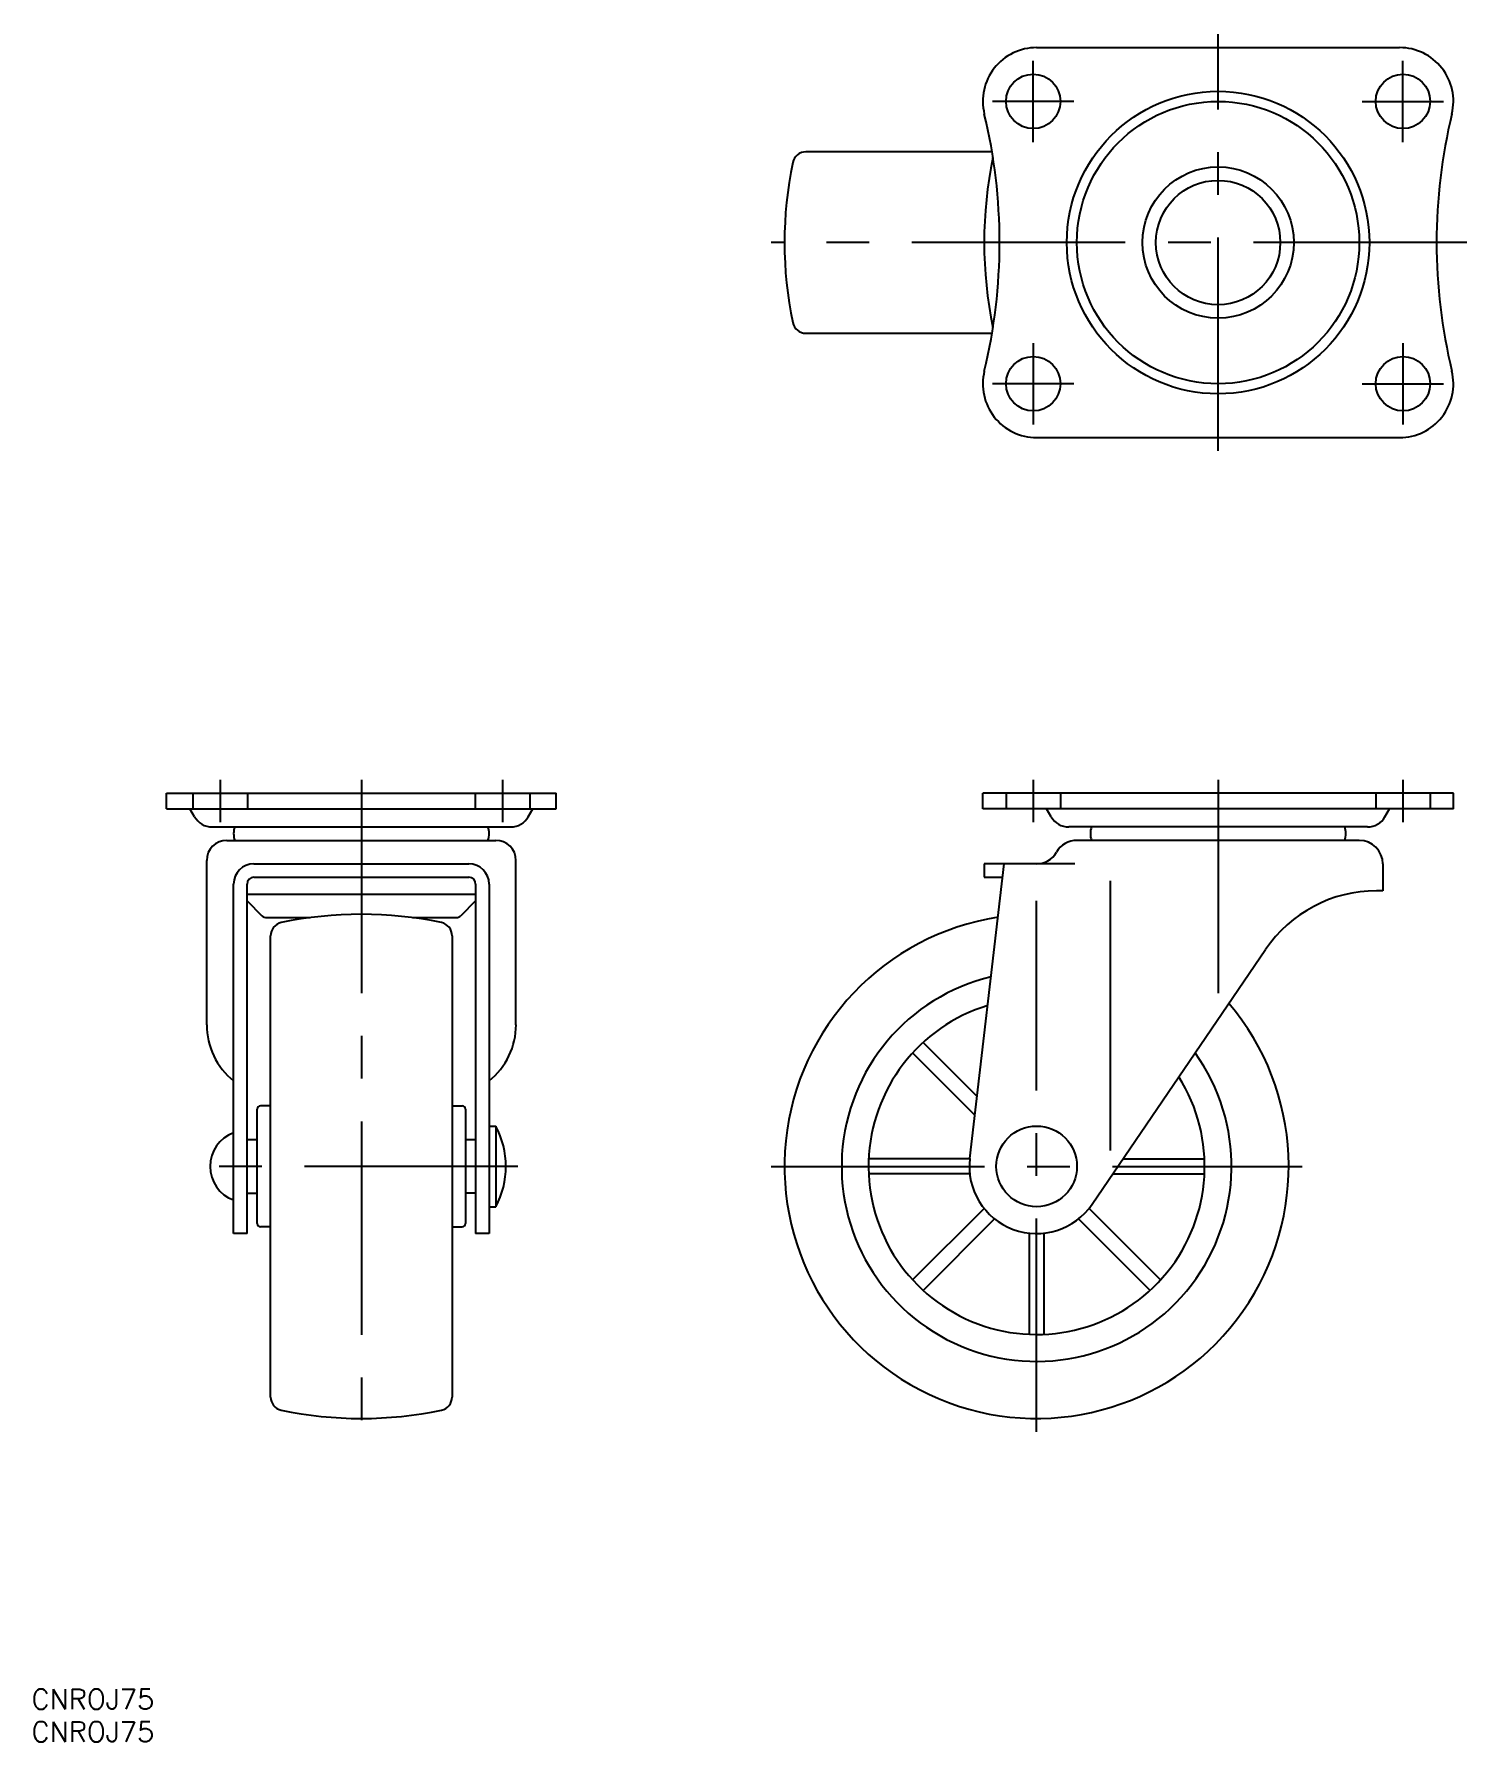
# Model space of a CAD drawing. Extents: x -176 to 37, y -223 to 31.
import ezdxf

# ---------------------------------------------------------------- set-up
doc = ezdxf.new("R2010")
doc.units = 0
doc.linetypes.add('CENTER', pattern=[50.8, 31.75, -6.35, 6.35, -6.35])
doc.linetypes.add('DASHED', pattern=[19.05, 12.7, -6.35])
doc.layers.get('0').update_dxf_attribs({"linetype": 'CONTINUOUS'})
doc.layers.add('CENTER', color=1, linetype='CENTER')
doc.styles.get("Standard").update_dxf_attribs({"font": 'txt.shx', "height": 3, "bigfont": 'bigfont.shx'})

# ---------------------------------------------------------------- blocks, each defined once
blk = doc.blocks.new('*U11')
at = {"color": 7, "linetype": 'CONTINUOUS'}
blk.add_text('CNROJ75', height=3, dxfattribs=at).set_placement((-176.5, -218.17))
blk = doc.blocks.new('*U12')
at = {"color": 7, "linetype": 'CONTINUOUS'}
blk.add_text('CNROJ75', height=3, dxfattribs=at).set_placement((-176.5, -223.02))

msp = doc.modelspace()

# ---------------------------------------------------------------- linework, layer by layer
at = {"color": 7, "linetype": 'CONTINUOUS'}
for p, q in [((-27, 29), (27, 29)), ((-33.63, 13.5), (-61.31, 13.5)), ((-61.31, -13.5), (-33.63, -13.5)), ((-27, -29), (27, -29)), ((-156.44, -81.92), (-98.44, -81.92)), ((-156.44, -84.22), (-156.44, -81.92)), ((-98.44, -84.22), (-98.44, -81.92)), ((35, -81.92), (-35, -81.92)), ((-35, -84.22), (-35, -81.92)), ((35, -84.22), (35, -81.92)), ((-156.44, -84.22), (-98.44, -84.22)), ((-152.26, -85.42), (-152.94, -84.22)), ((-102.62, -85.42), (-101.93, -84.22)), ((35, -84.22), (-35, -84.22)), ((-24.81, -85.42), (-25.51, -84.22)), ((24.81, -85.42), (25.51, -84.22)), ((-149.65, -86.92), (-105.22, -86.92)), ((22.22, -86.92), (-22.22, -86.92)), ((-147.44, -88.92), (-107.44, -88.92)), ((21, -88.92), (-21, -88.92)), ((-150.44, -116.34), (-150.44, -91.92)), ((-143.44, -92.42), (-111.44, -92.42)), ((-104.44, -116.34), (-104.44, -91.92)), ((-36.93, -136.26), (-31.8, -92.42)), ((-21.3, -92.42), (-34.8, -92.42)), ((-34.8, -92.42), (-34.8, -94.42)), ((24.5, -92.42), (24.5, -96.42)), ((-146.44, -147.42), (-146.44, -95.42)), ((-144.44, -147.42), (-144.44, -95.42)), ((-143.44, -94.42), (-111.44, -94.42)), ((-110.44, -95.42), (-110.44, -147.42)), ((-108.44, -95.42), (-108.44, -147.42)), ((-34.8, -94.42), (-32.03, -94.42)), ((-16, -135.04), (-16, -94.92)), ((24.5, -96.42), (23.58, -96.42)), ((-144.44, -96.92), (-110.44, -96.92)), ((-144.44, -97.92), (-142.23, -100.13)), ((-110.44, -97.92), (-112.64, -100.13)), ((-141.52, -100.42), (-135.04, -100.42)), ((-119.84, -100.42), (-113.35, -100.42)), ((-140.94, -171.73), (-140.94, -103.12)), ((-113.94, -103.12), (-113.94, -171.73)), ((-18.73, -143.05), (7.05, -105.17)), ((-35.85, -127.02), (-43.88, -118.99)), ((-36.18, -129.8), (-45.44, -120.54)), ((-142.94, -145.92), (-142.94, -128.92)), ((-140.94, -128.42), (-142.44, -128.42)), ((-113.94, -128.42), (-112.44, -128.42)), ((-111.94, -128.92), (-111.94, -145.92)), ((-108.44, -131.42), (-107.44, -131.42)), ((-107.44, -131.42), (-107.44, -143.42)), ((-144.44, -133.42), (-142.94, -133.42)), ((-111.94, -133.42), (-110.44, -133.42)), ((-36.94, -136.32), (-51.98, -136.32)), ((-14.16, -136.32), (-2.02, -136.32)), ((-36.94, -138.52), (-51.98, -138.52)), ((-15.65, -138.52), (-2.02, -138.52)), ((-144.44, -141.42), (-142.94, -141.42)), ((-110.44, -141.42), (-111.94, -141.42)), ((-108.44, -143.42), (-107.44, -143.42)), ((-34.81, -143.67), (-45.44, -154.31)), ((-19.19, -143.67), (-8.56, -154.31)), ((-140.94, -146.42), (-142.44, -146.42)), ((-113.94, -146.42), (-112.44, -146.42)), ((-33.25, -145.23), (-43.88, -155.86)), ((-20.75, -145.23), (-10.12, -155.86)), ((-144.44, -147.42), (-146.44, -147.42)), ((-108.44, -147.42), (-110.44, -147.42)), ((-28.1, -147.36), (-28.1, -162.4)), ((-25.9, -147.36), (-25.9, -162.4))]:
    msp.add_line(p, q, dxfattribs=at)
at = {"color": 3, "linetype": 'DASHED'}
for p, q in [((-152.49, -81.92), (-152.49, -84.22)), ((-144.39, -81.92), (-144.39, -84.22)), ((-110.49, -81.92), (-110.49, -84.22)), ((-102.39, -81.92), (-102.39, -84.22)), ((-31.55, -81.92), (-31.55, -84.22)), ((-23.45, -81.92), (-23.45, -84.22)), ((23.45, -81.92), (23.45, -84.22)), ((31.55, -81.92), (31.55, -84.22))]:
    msp.add_line(p, q, dxfattribs=at)
at = {"color": 7, "linetype": 'CONTINUOUS'}
for centre, radius in [((-27.5, 21), 4.05), ((27.5, 21), 4.05), ((0, 0), 22.5), ((0, 0), 21), ((0, 0), 11.25), ((0, 0), 9.25), ((-27.5, -21), 4.05), ((27.5, -21), 4.05), ((-27, -137.42), 6)]:
    msp.add_circle(centre, radius, dxfattribs=at)
for centre, radius, start, end in [((-27, 21), 8, 90, 193.5779), ((27, 21), 8, 346.4221, 90), ((-113.95, 0), 81.45, 346.4221, 13.5779), ((113.95, 0), 81.45, 166.4221, 193.5779), ((-61.31, 11.5), 2, 90, 168.1496), ((-6.5, 0), 58, 168.1496, 191.8504), ((26.87, 0), 61.67, 168.162, 191.838), ((-61.31, -11.5), 2, 191.8504, 270), ((-27, -21), 8, 166.4221, 270), ((27, -21), 8, 270, 13.5779), ((-149.65, -83.92), 3, 209.7889, 270), ((-105.22, -83.92), 3, 270, 330.2111), ((-22.22, -83.92), 3, 210, 270), ((22.22, -83.92), 3, 270, 330), ((-143.44, -87.92), 3, 160.5288, 199.4712), ((-111.44, -87.92), 3, 340.5288, 19.4712), ((-16, -87.92), 3, 160.5288, 199.4712), ((16, -87.92), 3, 340.5288, 19.4712), ((-147.44, -91.92), 3, 90, 180), ((-107.44, -91.92), 3, 0, 90), ((-27.06, -88.92), 3.5, 270, 330), ((-21, -92.42), 3.5, 90, 150), ((21, -92.42), 3.5, 0, 90), ((-143.44, -95.42), 3, 90, 180), ((-111.44, -95.42), 3, 0, 90), ((-143.44, -95.42), 1, 90, 180), ((-111.44, -95.42), 1, 360, 90), ((23.58, -116.42), 20, 90, 145.7616), ((-141.52, -99.42), 1, 225, 270), ((-138.94, -103.12), 2, 101.8504, 180), ((-127.44, -157.92), 58, 78.1496, 101.8504), ((-115.94, -103.12), 2, 0, 78.1496), ((-113.35, -99.42), 1, 270, 315), ((-27, -137.42), 37.5, 98.7886, 40.2956), ((-27, -137.42), 29, 103.4939, 35.5903), ((-27, -137.42), 25, 106.9008, 32.1834), ((-139.7, -116.34), 10.74, 180, 231.1423), ((-115.17, -116.34), 10.74, 308.8577, 0), ((-142.44, -128.92), 0.5, 90, 180), ((-112.44, -128.92), 0.5, 360, 90), ((-118.69, -137.42), 12.75, 331.9275, 28.0725), ((-144.62, -137.42), 5.32, 110.016, 249.984), ((-27, -137.42), 10, 173.3226, 325.7616), ((-142.44, -145.92), 0.5, 180, 270), ((-112.44, -145.92), 0.5, 270, 360), ((-138.94, -171.73), 2, 180, 258.1496), ((-115.94, -171.73), 2, 281.8504, 0), ((-127.44, -116.92), 58, 258.1496, 281.8504)]:
    msp.add_arc(centre, radius, start, end, dxfattribs=at)
at = {"layer": 'CENTER', "color": 1, "linetype": 'CENTER'}
for p, q in [((0, -31), (0, 31)), ((-27.5, 14.95), (-27.5, 27.05)), ((27.5, 14.95), (27.5, 27.05)), ((-21.45, 21), (-33.55, 21)), ((21.45, 21), (33.55, 21)), ((37, 0), (-66.5, 0)), ((-27.5, -14.95), (-27.5, -27.05)), ((27.5, -14.95), (27.5, -27.05)), ((-21.45, -21), (-33.55, -21)), ((21.45, -21), (33.55, -21)), ((-148.44, -79.92), (-148.44, -86.22)), ((-127.44, -79.92), (-127.44, -176.92)), ((-106.44, -79.92), (-106.44, -86.22)), ((-27.5, -79.92), (-27.5, -86.22)), ((0, -79.92), (0, -113.59)), ((27.5, -79.92), (27.5, -86.22)), ((-27, -176.92), (-27, -97.92)), ((-104.14, -137.42), (-151.94, -137.42)), ((-66.5, -137.42), (12.5, -137.42))]:
    msp.add_line(p, q, dxfattribs=at)

# ---------------------------------------------------------------- block references
at = {"color": 7, "linetype": 'CONTINUOUS'}
for name in ['*U11', '*U12']:
    msp.add_blockref(name, (0, 0), dxfattribs=at)

doc.saveas('drawing.dxf')
